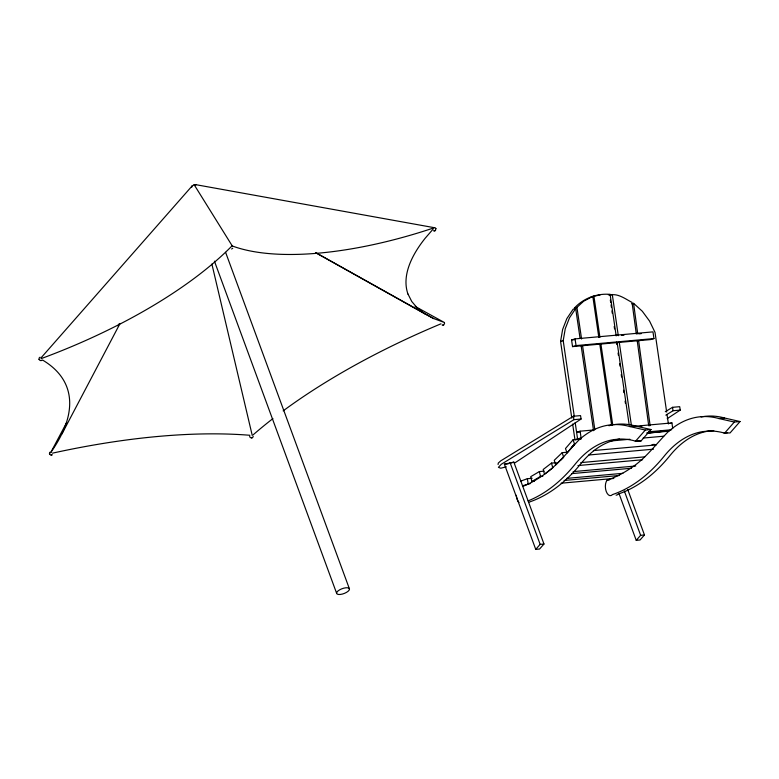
<?xml version="1.0" encoding="UTF-8"?>
<svg xmlns="http://www.w3.org/2000/svg" width="779" height="779" viewBox="0 0 779 779"><rect width="100%" height="100%" fill="white"/><g stroke="black" fill="none" stroke-linecap="round" stroke-linejoin="round"><path stroke-width="1.17" d="M444.614 323.197L443.864 324.843L442.112 325.009M253.214 436.298C253.156 438.392 249.777 438.411 249.64 436.318M571.786 418.119L560.578 341.436L562.623 329.478L566.849 318.592L573.071 309.302L575.7 308.533L580.004 337.959M574.337 416.755L563.207 340.666L565.262 328.709L569.488 317.822L575.7 308.533M61.94 433.942L120.073 323.431M50.703 452.609L66.673 422.549M118.009 325.924L119.148 323.772M49.642 452.307L49.505 454.021M574.551 443.933L570.121 449.464M580.209 439.171L573.023 439.814L565.466 448.538L567.102 452.95L574.435 444.079M232.736 248.277L231.616 249.007M571.718 447.613L578.631 440.281A171.224 90.958 84.9 0 1 629.792 426.541L635.528 426.025L651.03 429.55L641.02 440.963L635.119 441.021A171.224 90.958 84.9 0 0 619.052 439.093L613.764 439.619A171.224 90.958 84.9 0 0 575.165 464.167A292.563 155.42 84.9 0 1 528.123 500.878M433.085 229.143L425.178 238.238A229.338 87.764 -20.2 0 0 407.992 294.141M535.748 549.38L540.149 544.365L543.976 544.015L513.838 462.122L504.402 464.187L535.748 549.38L539.574 549.039L543.976 544.015M635.284 441.489L645.294 430.066L651.03 429.55M724.314 433.465L734.315 422.052L740.05 421.536L730.05 432.949L724.139 432.997A171.224 90.958 84.9 0 0 708.072 431.079L702.785 431.605A171.224 90.958 84.9 0 0 664.195 456.143A292.563 155.42 84.9 0 1 612.489 494.587A8.345 4.431 84.9 0 1 606.228 491.452A8.345 4.431 84.9 0 1 607.162 480.107A292.563 155.42 84.9 0 0 629.919 468.724C645.002 459.318 655.431 444.77 667.652 432.267A171.224 90.958 84.9 0 1 718.813 418.527L724.548 418.011L740.05 421.536M619.091 493.759L636.229 540.334L640.63 535.309L644.457 534.969L627.718 489.475M644.457 534.969L640.056 539.983L636.229 540.334M40.936 357.98L192.101 185.967A4.002 1.529 -20.2 0 0 193.942 184.711M566.976 452.248L562.175 452.687L554.239 460.301L555.719 464.878L563.587 457.039M560.568 460.223L563.655 457.263L562.175 452.687M616.179 335.895L610.103 294.384C596.948 293.147 583.247 298.367 574.318 308.153L576.947 307.384L583.607 301.259L592.819 296.371L598.827 337.463M522.797 486.398A292.563 155.42 84.9 0 0 540.889 476.748C554.093 468.111 564.551 456.182 574.639 444.244L573.023 439.814M556.284 462.658L551.493 463.086L543.187 469.474L544.482 474.207L549.399 470.428M549.555 470.302L552.788 467.828L551.493 463.086M514.646 463.038L581.095 419.014L580.54 415.606L573.363 416.249L500.79 460.817L498.287 463.067L498.073 464.508M667.214 418.644L680.252 410.085L679.697 406.677L672.511 407.32L665.285 411.721M581.095 419.014L573.909 419.667L501.335 464.235L498.424 467.322L500.731 468.237L506.34 466.816M40.002 357.201L39.106 358.087L39.116 359.547M39.038 359.392L40.148 360.521L41.774 360.326M49.428 453.865L50.538 454.994L52.174 454.79M433.513 230.837L435.49 230.506L435.851 228.52M665.841 415.139L673.066 410.737L680.252 410.085M544.161 471.139L539.37 471.568L530.742 476.66L531.843 481.519L534.238 481.305M531.843 481.519L540.47 476.436L542.866 476.222M520.606 481.159L527.344 478.705L532.135 478.277M522.563 485.745L530.567 483.486M434.351 227.692L195.733 184.652A2.201 0.847 -20.2 0 1 194.205 184.798L232.239 245.901M510.469 463.154L513.838 462.122M608.35 294.9L610.103 294.384M636.316 334.084L632.042 302.418C625.42 299.019 617.465 292.719 609.636 295.241L610.765 295.29M631.827 303.829L633.59 303.313L642.324 311.269L649.579 321.114L655.022 332.399L666.668 412.062M560.578 341.436L563.207 340.666M571.562 339.917L575.068 338.894L652.977 331.873L653.951 338.573L650.446 339.595L572.536 346.616L571.562 339.917L574.795 339.625M572.536 346.616L576.051 345.594L653.951 338.573M594.601 429.881L580.112 431.196L576.596 432.218L580.228 431.887M572.662 424.107L574.941 439.687L581.085 437.895L580.112 431.196M670.164 423.435L671.926 422.919L672.735 428.508M646.979 433.192L649.618 432.423M651.03 432.296L648.391 433.066L669.385 430.651L647.193 432.647M434.361 231.003L434.955 230.866M40.878 360.648L41.482 360.511M442.969 325.174L443.563 325.028M51.278 455.121L51.872 454.975M251.578 437.934L252.172 437.788M591.271 296.896L600.278 294.851M713.807 430.563L708.52 431.089A171.224 90.958 84.9 0 0 669.93 455.627A292.563 155.42 84.9 0 1 618.224 494.061A8.345 4.431 84.9 0 1 616.072 495.152M621.71 335.398L623.979 335.194M638.897 333.85L641.244 333.636M633.259 426.405L671.926 422.919M639.627 426.541L641.896 426.337M648.741 431.8L671.693 429.735M581.212 438.587L577.57 438.918L575.204 422.705M647.291 433.124L667.652 431.293M574.941 439.687L580.998 439.142M610.57 440.992L629.88 439.249M643.162 438.051L663.679 436.201M636.268 440.914L641.02 440.963M724.139 432.997L727.576 432.686M652.023 444.595L654.418 444.381M593.364 450.583L656.122 444.926M588.807 454.994L653.503 449.171M504.402 464.187L508.229 463.836M580.764 462.619L644.739 456.854M577.94 465.56L642.626 459.737M573.149 471.626L635.752 465.988M571.62 473.632L631.516 468.237M566.586 478.394L622.888 473.32M564.113 480.458L619.217 475.502M561.114 483.204L613.823 478.452M607.162 480.107L609.46 479.903M718.813 418.527L734.315 422.052M629.792 426.541L645.294 430.066M315.544 252.639L424.594 313.713L433.65 318.553L444.351 322.487L415.1 306.371M315.846 252.698L433.65 318.553M424.594 313.713L417.262 307.987L411.731 301.444L408.03 294.131M435.227 227.741L435.928 228.666M624.31 490.955L640.63 535.309M510.011 462.473L540.149 544.365M225.608 252.347L349.479 589.002A6.797 2.6 -20.2 0 1 340.111 594.474A6.797 2.6 -20.2 0 1 339.537 589.898A6.797 2.6 -20.2 0 1 349.479 589.002M214.42 261.15L336.606 593.247M211.888 264.062L252.25 435.48M539.37 471.568L540.47 476.436M527.344 478.705L528.172 483.701M672.511 407.32L673.066 410.737M573.363 416.249L573.909 419.667M667.019 414.438L668.411 423.942M612.275 294.472L618.302 335.71M619.276 342.409L631.506 426.055M617.153 342.594L629.208 425.052M610.337 300.051L610.687 302.456M611.048 304.862L611.398 307.267M611.924 310.87L612.275 313.275M614.212 326.508L614.563 328.904M616.491 342.137L616.841 344.542M618.078 352.955L618.429 355.36M619.656 363.783L620.006 366.179M621.243 374.602L621.593 377.007M623.521 390.23L623.872 392.635M625.109 401.058L625.459 403.454M593.91 296.127L599.937 337.356M600.921 344.055L612.791 425.324M599.811 344.162L611.69 425.422M576.947 307.384L581.572 339.011M582.556 345.71L594.786 429.365M581.153 345.837L593.559 430.69M575.068 338.894L576.051 345.594M633.59 303.313L637.728 333.957M638.634 340.666L650.114 425.597L648.712 425.724L637.232 340.793M519.018 502.543A8.345 4.431 84.9 0 1 516.35 495.298M608.944 425.733A171.224 90.958 84.9 0 1 611.028 425.217M614.173 424.623A171.224 90.958 84.9 0 1 635.528 426.025M619.5 439.103A171.224 90.958 84.9 0 0 580.9 463.651A292.563 155.42 84.9 0 1 529.204 502.085M701.09 416.979A171.224 90.958 84.9 0 1 724.548 418.011M253.243 434.74A360.473 137.951 -20.2 0 1 272.932 418.586M283.157 410.864A360.473 137.951 -20.2 0 1 440.982 323.811M434.351 227.721A233.476 89.351 -20.2 0 1 232.171 245.93M231.976 245.911A281.706 107.804 -20.2 0 1 41.248 358.593M42.475 360.005A299.136 114.474 -20.2 0 1 50.606 452.706M52.485 453.154A441.586 168.985 -20.2 0 1 249.903 435.276M191.683 186.152A4.119 1.577 -20.2 0 1 191.644 187.301M195.821 185.042A3.467 1.324 -20.2 0 1 196.191 184.506"/></g></svg>
